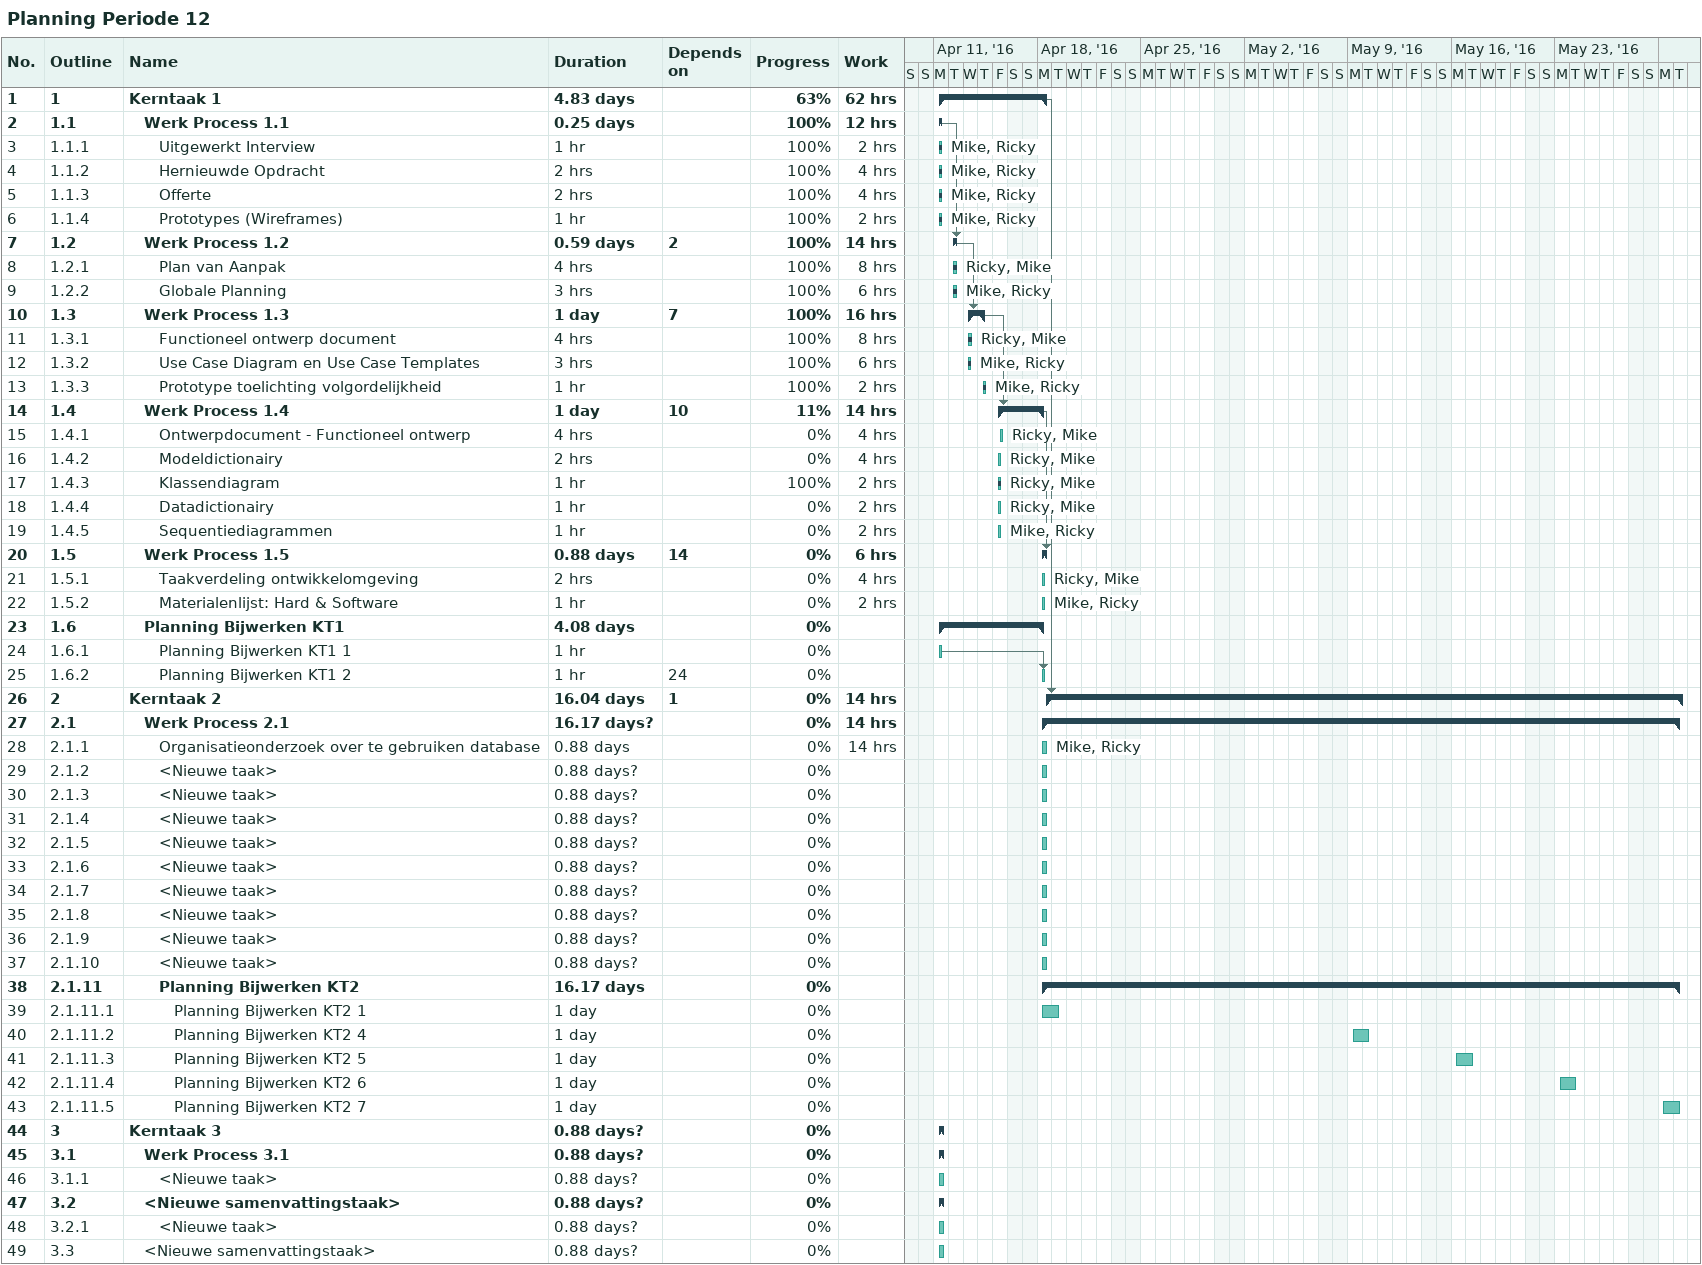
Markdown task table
Planning Periode 12

| ID | WBS | Task | Duration | Start | Finish | Predecessors | Resources | % complete | Work (h) |
|---|---|---|---|---|---|---|---|---|---|
| 1 | 1 | **Kerntaak 1** | 4.83d | 2016-04-11 | 2016-04-18 |  |  | 63 | 62 |
| 2 | 1.1 | **Werk Process 1.1** | 0.25d | 2016-04-11 | 2016-04-11 |  |  | 100 | 12 |
| 3 | 1.1.1 | Uitgewerkt Interview | 1h | 2016-04-11 | 2016-04-11 |  | Mike, Ricky | 100 | 2 |
| 4 | 1.1.2 | Hernieuwde Opdracht | 2h | 2016-04-11 | 2016-04-11 |  | Mike, Ricky | 100 | 4 |
| 5 | 1.1.3 | Offerte | 2h | 2016-04-11 | 2016-04-11 |  | Mike, Ricky | 100 | 4 |
| 6 | 1.1.4 | Prototypes (Wireframes) | 1h | 2016-04-11 | 2016-04-11 |  | Mike, Ricky | 100 | 2 |
| 7 | 1.2 | **Werk Process 1.2** | 0.59d | 2016-04-12 | 2016-04-12 | 2 |  | 100 | 14 |
| 8 | 1.2.1 | Plan van Aanpak | 4h | 2016-04-12 | 2016-04-12 |  | Ricky, Mike | 100 | 8 |
| 9 | 1.2.2 | Globale Planning | 3h | 2016-04-12 | 2016-04-12 |  | Mike, Ricky | 100 | 6 |
| 10 | 1.3 | **Werk Process 1.3** | 1d | 2016-04-13 | 2016-04-14 | 7 |  | 100 | 16 |
| 11 | 1.3.1 | Functioneel ontwerp document | 4h | 2016-04-13 | 2016-04-13 |  | Ricky, Mike | 100 | 8 |
| 12 | 1.3.2 | Use Case Diagram en Use Case Templates | 3h | 2016-04-13 | 2016-04-13 |  | Mike, Ricky | 100 | 6 |
| 13 | 1.3.3 | Prototype toelichting volgordelijkheid | 1h | 2016-04-14 | 2016-04-14 |  | Mike, Ricky | 100 | 2 |
| 14 | 1.4 | **Werk Process 1.4** | 1d | 2016-04-15 | 2016-04-18 | 10 |  | 11 | 14 |
| 15 | 1.4.1 | Ontwerpdocument - Functioneel ontwerp | 4h | 2016-04-15 | 2016-04-15 |  | Ricky, Mike | 0 | 4 |
| 16 | 1.4.2 | Modeldictionairy | 2h | 2016-04-15 | 2016-04-15 |  | Ricky, Mike | 0 | 4 |
| 17 | 1.4.3 | Klassendiagram | 1h | 2016-04-15 | 2016-04-15 |  | Ricky, Mike | 100 | 2 |
| 18 | 1.4.4 | Datadictionairy | 1h | 2016-04-15 | 2016-04-15 |  | Ricky, Mike | 0 | 2 |
| 19 | 1.4.5 | Sequentiediagrammen | 1h | 2016-04-15 | 2016-04-15 |  | Mike, Ricky | 0 | 2 |
| 20 | 1.5 | **Werk Process 1.5** | 0.88d | 2016-04-18 | 2016-04-18 | 14 |  | 0 | 6 |
| 21 | 1.5.1 | Taakverdeling ontwikkelomgeving | 2h | 2016-04-18 | 2016-04-18 |  | Ricky, Mike | 0 | 4 |
| 22 | 1.5.2 | Materialenlijst: Hard & Software | 1h | 2016-04-18 | 2016-04-18 |  | Mike, Ricky | 0 | 2 |
| 23 | 1.6 | **Planning Bijwerken KT1** | 4.08d | 2016-04-11 | 2016-04-18 |  |  | 0 |  |
| 24 | 1.6.1 | Planning Bijwerken KT1 1 | 1h | 2016-04-11 | 2016-04-11 |  |  | 0 |  |
| 25 | 1.6.2 | Planning Bijwerken KT1 2 | 1h | 2016-04-18 | 2016-04-18 | 24 |  | 0 |  |
| 26 | 2 | **Kerntaak 2** | 16.04d | 2016-04-18 | 2016-05-31 | 1 |  | 0 | 14 |
| 27 | 2.1 | **Werk Process 2.1** | 16.17d? | 2016-04-18 | 2016-05-31 |  |  | 0 | 14 |
| 28 | 2.1.1 | Organisatieonderzoek over te gebruiken database | 0.88d | 2016-04-18 | 2016-04-18 |  | Mike, Ricky | 0 | 14 |
| 29 | 2.1.2 | <Nieuwe taak> | 0.88d? | 2016-04-18 | 2016-04-18 |  |  | 0 |  |
| 30 | 2.1.3 | <Nieuwe taak> | 0.88d? | 2016-04-18 | 2016-04-18 |  |  | 0 |  |
| 31 | 2.1.4 | <Nieuwe taak> | 0.88d? | 2016-04-18 | 2016-04-18 |  |  | 0 |  |
| 32 | 2.1.5 | <Nieuwe taak> | 0.88d? | 2016-04-18 | 2016-04-18 |  |  | 0 |  |
| 33 | 2.1.6 | <Nieuwe taak> | 0.88d? | 2016-04-18 | 2016-04-18 |  |  | 0 |  |
| 34 | 2.1.7 | <Nieuwe taak> | 0.88d? | 2016-04-18 | 2016-04-18 |  |  | 0 |  |
| 35 | 2.1.8 | <Nieuwe taak> | 0.88d? | 2016-04-18 | 2016-04-18 |  |  | 0 |  |
| 36 | 2.1.9 | <Nieuwe taak> | 0.88d? | 2016-04-18 | 2016-04-18 |  |  | 0 |  |
| 37 | 2.1.10 | <Nieuwe taak> | 0.88d? | 2016-04-18 | 2016-04-18 |  |  | 0 |  |
| 38 | 2.1.11 | **Planning Bijwerken KT2** | 16.17d | 2016-04-18 | 2016-05-31 |  |  | 0 |  |
| 39 | 2.1.11.1 | Planning Bijwerken KT2 1 | 1d | 2016-04-18 | 2016-04-19 |  |  | 0 |  |
| 40 | 2.1.11.2 | Planning Bijwerken KT2 4 | 1d | 2016-05-09 | 2016-05-10 |  |  | 0 |  |
| 41 | 2.1.11.3 | Planning Bijwerken KT2 5 | 1d | 2016-05-16 | 2016-05-17 |  |  | 0 |  |
| 42 | 2.1.11.4 | Planning Bijwerken KT2 6 | 1d | 2016-05-23 | 2016-05-24 |  |  | 0 |  |
| 43 | 2.1.11.5 | Planning Bijwerken KT2 7 | 1d | 2016-05-30 | 2016-05-31 |  |  | 0 |  |
| 44 | 3 | **Kerntaak 3** | 0.88d? | 2016-04-11 | 2016-04-11 |  |  | 0 |  |
| 45 | 3.1 | **Werk Process 3.1** | 0.88d? | 2016-04-11 | 2016-04-11 |  |  | 0 |  |
| 46 | 3.1.1 | <Nieuwe taak> | 0.88d? | 2016-04-11 | 2016-04-11 |  |  | 0 |  |
| 47 | 3.2 | **<Nieuwe samenvattingstaak>** | 0.88d? | 2016-04-11 | 2016-04-11 |  |  | 0 |  |
| 48 | 3.2.1 | <Nieuwe taak> | 0.88d? | 2016-04-11 | 2016-04-11 |  |  | 0 |  |
| 49 | 3.3 | <Nieuwe samenvattingstaak> | 0.88d? | 2016-04-11 | 2016-04-11 |  |  | 0 |  |
